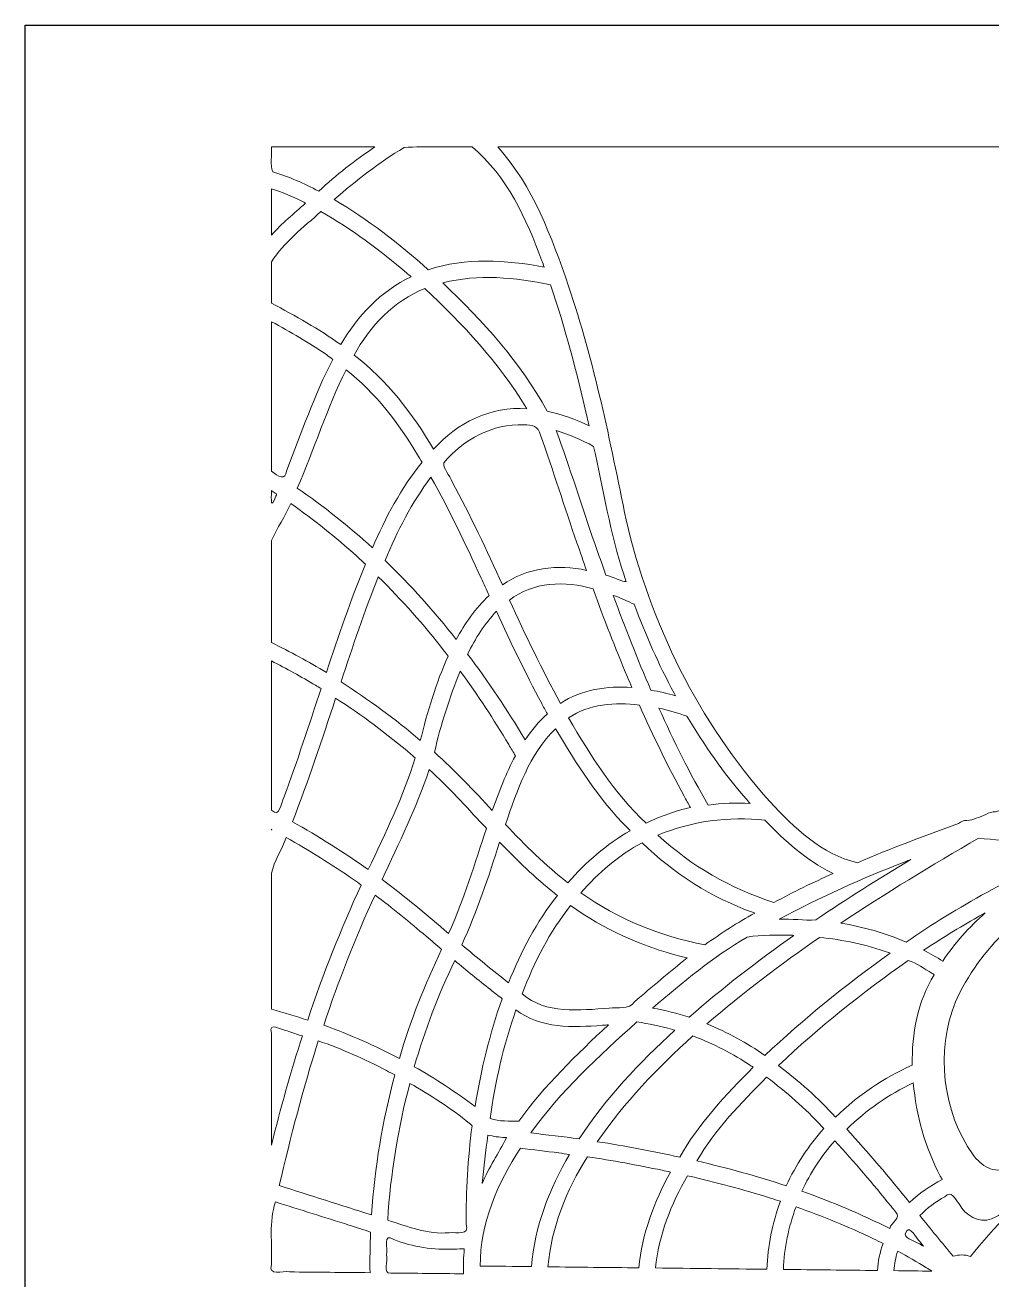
# Model space of a CAD drawing. Header units: millimetres. Extents: x -143 to 122, y -77 to 97.
# Drawn here: x -142.8 to -74.5, y 8.5 to 97.1 of the extents above; entities that cross this region are included whole.
import ezdxf

# ---------------------------------------------------------------- set-up
doc = ezdxf.new("R2010")
doc.units = ezdxf.units.MM
doc.header["$MEASUREMENT"] = 0
doc.layers.add('Capa 1', color=7, linetype='Continuous')

msp = doc.modelspace()

# ---------------------------------------------------------------- linework, layer by layer
at = {"layer": 'Capa 1', "lineweight": 25}
msp.add_open_spline([(-10.3061, -77.448), (-10.3061, -77.448), (-142.7504, -77.448), (-142.7504, -77.448), (-142.7504, -77.448), (-142.7504, -77.448), (-142.7504, 97.0935), (-142.7504, 97.0935), (-142.7504, 97.0935), (-142.7504, 97.0935), (-10.3061, 97.0935), (-10.3061, 97.0935)], degree=3, knots=[0, 0, 0, 0, 0.25, 0.25, 0.25, 0.25, 0.5, 0.5, 0.5, 0.5, 1, 1, 1, 1], dxfattribs=at)
at = {"layer": 'Capa 1', "lineweight": 9}
for points, knots in [([(-125.3579, 88.4966), (-125.2952, 87.9331), (-125.4828, 87.1892), (-125.2655, 86.7372), (-125.2655, 86.7372), (-124.1364, 86.408), (-123.0729, 85.9062), (-122.0211, 85.3748), (-122.0211, 85.3748), (-120.7946, 86.5245), (-119.4418, 87.5393), (-118.0651, 88.4966), (-118.0651, 88.4966), (-120.4961, 88.4966), (-122.927, 88.4966), (-125.358, 88.4966), (-125.358, 88.4966), (-125.358, 88.4966), (-125.3579, 88.4966), (-125.3579, 88.4966)], [0, 0, 0, 0, 0.1666667, 0.1666667, 0.1666667, 0.1666667, 0.3333333, 0.3333333, 0.3333333, 0.3333333, 0.5, 0.5, 0.5, 0.5, 0.6666667, 0.6666667, 0.6666667, 0.6666667, 1, 1, 1, 1]), ([(-106.2657, 80.4641), (-107.3643, 83.4147), (-108.7144, 86.4232), (-111.185, 88.4966), (-111.185, 88.4966), (-112.7856, 88.4641), (-114.4204, 88.5613), (-115.9998, 88.4485), (-115.9998, 88.4485), (-117.7529, 87.4064), (-119.3817, 86.1255), (-120.9289, 84.7727), (-120.9289, 84.7727), (-118.5544, 83.3652), (-116.3449, 81.6772), (-114.2896, 79.8277), (-114.2896, 79.8277), (-111.6508, 80.687), (-108.7962, 80.5208), (-106.1023, 80.0169), (-106.1023, 80.0169), (-106.1568, 80.166), (-106.2112, 80.315), (-106.2657, 80.4641)], [0, 0, 0, 0, 0.1428571, 0.1428571, 0.1428571, 0.1428571, 0.2857143, 0.2857143, 0.2857143, 0.2857143, 0.4285714, 0.4285714, 0.4285714, 0.4285714, 0.5714286, 0.5714286, 0.5714286, 0.5714286, 0.7142857, 0.7142857, 0.7142857, 0.7142857, 1, 1, 1, 1]), ([(-109.3789, 88.4966), (-106.8842, 85.7386), (-105.5904, 82.1471), (-104.3821, 78.6706), (-104.3821, 78.6706), (-102.5684, 73.2988), (-101.441, 67.73), (-100.3284, 62.1802), (-100.3284, 62.1802), (-98.6145, 54.8566), (-95.1989, 47.9043), (-90.1763, 42.2874), (-90.1763, 42.2874), (-88.4337, 40.4407), (-86.533, 38.5446), (-83.9914, 37.971), (-83.9914, 37.971), (-81.6506, 38.983), (-79.2407, 39.873), (-76.8447, 40.7316), (-76.8447, 40.7316), (-76.5379, 41.104), (-75.9928, 40.8349), (-75.6149, 41.1186), (-75.6149, 41.1186), (-75.1116, 41.1831), (-74.7441, 41.6122), (-74.232, 41.5693), (-74.232, 41.5693), (-67.0903, 43.8508), (-59.7651, 45.5552), (-52.3343, 46.5653), (-52.3343, 46.5653), (-48.5086, 47.1627), (-44.6479, 47.7006), (-40.819, 48.1535), (-40.819, 48.1535), (-38.335, 48.3404), (-35.8174, 48.5935), (-33.3197, 48.7297), (-33.3197, 48.7297), (-28.2844, 48.941), (-23.1905, 48.9178), (-18.2007, 48.0847), (-18.2007, 48.0847), (-18.2007, 61.5553), (-18.2007, 75.0259), (-18.2007, 88.4965), (-18.2007, 88.4965), (-48.5934, 88.4965), (-78.9861, 88.4965), (-109.3788, 88.4965), (-109.3788, 88.4965), (-109.3788, 88.4965), (-109.3789, 88.4966), (-109.3789, 88.4966)], [0, 0, 0, 0, 0.0666667, 0.0666667, 0.0666667, 0.0666667, 0.1333333, 0.1333333, 0.1333333, 0.1333333, 0.2, 0.2, 0.2, 0.2, 0.2666667, 0.2666667, 0.2666667, 0.2666667, 0.3333333, 0.3333333, 0.3333333, 0.3333333, 0.4, 0.4, 0.4, 0.4, 0.4666667, 0.4666667, 0.4666667, 0.4666667, 0.5333333, 0.5333333, 0.5333333, 0.5333333, 0.6, 0.6, 0.6, 0.6, 0.6666667, 0.6666667, 0.6666667, 0.6666667, 0.7333333, 0.7333333, 0.7333333, 0.7333333, 0.8, 0.8, 0.8, 0.8, 0.8666667, 0.8666667, 0.8666667, 0.8666667, 1, 1, 1, 1]), ([(-123.1735, 84.6437), (-123.8922, 84.9933), (-124.5975, 85.3042), (-125.3579, 85.5295), (-125.3579, 85.5295), (-125.3579, 84.443), (-125.3579, 83.3565), (-125.3579, 82.2701), (-125.3579, 82.2701), (-124.6271, 83.0974), (-123.7602, 83.7866), (-122.9499, 84.5319), (-122.9499, 84.5319), (-123.0244, 84.5692), (-123.099, 84.6064), (-123.1735, 84.6437)], [0, 0, 0, 0, 0.2, 0.2, 0.2, 0.2, 0.4, 0.4, 0.4, 0.4, 0.6, 0.6, 0.6, 0.6, 1, 1, 1, 1]), ([(-115.8032, 79.5869), (-117.7048, 81.2062), (-119.7049, 82.7055), (-121.8663, 83.9299), (-121.8663, 83.9299), (-123.0867, 82.8251), (-124.4772, 81.7538), (-125.3579, 80.3867), (-125.3579, 80.3867), (-125.3579, 79.412), (-125.3579, 78.4373), (-125.3579, 77.4627), (-125.3579, 77.4627), (-123.68, 76.5702), (-122.0044, 75.6454), (-120.4644, 74.5387), (-120.4644, 74.5387), (-119.3103, 76.5493), (-117.6177, 78.3287), (-115.5021, 79.3289), (-115.5021, 79.3289), (-115.6024, 79.4149), (-115.7028, 79.5009), (-115.8031, 79.5869), (-115.8031, 79.5869), (-115.8031, 79.5869), (-115.8032, 79.5869), (-115.8032, 79.5869)], [0, 0, 0, 0, 0.125, 0.125, 0.125, 0.125, 0.25, 0.25, 0.25, 0.25, 0.375, 0.375, 0.375, 0.375, 0.5, 0.5, 0.5, 0.5, 0.625, 0.625, 0.625, 0.625, 0.75, 0.75, 0.75, 0.75, 1, 1, 1, 1]), ([(-103.0751, 69.4044), (-103.7999, 72.5576), (-104.6039, 75.702), (-105.6637, 78.7613), (-105.6637, 78.7613), (-108.1489, 79.2819), (-110.7697, 79.543), (-113.2576, 78.8989), (-113.2576, 78.8989), (-110.4408, 76.2014), (-107.7529, 73.2591), (-105.8959, 69.8344), (-105.8959, 69.8344), (-104.8689, 69.6325), (-103.8813, 69.2661), (-102.9375, 68.8196), (-102.9375, 68.8196), (-102.9834, 69.0145), (-103.0292, 69.2095), (-103.0751, 69.4044)], [0, 0, 0, 0, 0.1666667, 0.1666667, 0.1666667, 0.1666667, 0.3333333, 0.3333333, 0.3333333, 0.3333333, 0.5, 0.5, 0.5, 0.5, 0.6666667, 0.6666667, 0.6666667, 0.6666667, 1, 1, 1, 1]), ([(-107.3923, 70.1182), (-109.3113, 73.2364), (-111.8412, 76.0097), (-114.539, 78.5033), (-114.539, 78.5033), (-116.712, 77.6357), (-118.4266, 75.8254), (-119.527, 73.799), (-119.527, 73.799), (-117.1852, 72.0258), (-115.386, 69.6607), (-113.9111, 67.1511), (-113.9111, 67.1511), (-112.2746, 69.0168), (-109.8443, 70.2029), (-107.332, 70.0149), (-107.332, 70.0149), (-107.332, 70.0149), (-107.3811, 70.0991), (-107.3811, 70.0991), (-107.3811, 70.0991), (-107.3811, 70.0991), (-107.3922, 70.1182), (-107.3922, 70.1182), (-107.3922, 70.1182), (-107.3922, 70.1182), (-107.3923, 70.1182), (-107.3923, 70.1182)], [0, 0, 0, 0, 0.125, 0.125, 0.125, 0.125, 0.25, 0.25, 0.25, 0.25, 0.375, 0.375, 0.375, 0.375, 0.5, 0.5, 0.5, 0.5, 0.625, 0.625, 0.625, 0.625, 0.75, 0.75, 0.75, 0.75, 1, 1, 1, 1]), ([(-121.4535, 73.8162), (-122.7036, 74.6684), (-124.012, 75.434), (-125.3579, 76.1554), (-125.3579, 76.1554), (-125.3579, 72.638), (-125.3579, 69.1205), (-125.3579, 65.6031), (-125.3579, 65.6031), (-124.8671, 65.2532), (-124.3909, 64.8506), (-124.2774, 65.68), (-124.2774, 65.68), (-123.2354, 68.2854), (-122.3329, 70.9911), (-121.0235, 73.498), (-121.0235, 73.498), (-121.1668, 73.6041), (-121.3102, 73.7101), (-121.4535, 73.8162)], [0, 0, 0, 0, 0.1666667, 0.1666667, 0.1666667, 0.1666667, 0.3333333, 0.3333333, 0.3333333, 0.3333333, 0.5, 0.5, 0.5, 0.5, 0.6666667, 0.6666667, 0.6666667, 0.6666667, 1, 1, 1, 1]), ([(-115.0464, 66.7641), (-116.3784, 69.0023), (-118.0013, 71.1365), (-120.086, 72.7584), (-120.086, 72.7584), (-121.4472, 70.0682), (-122.3241, 67.1682), (-123.5346, 64.4077), (-123.5346, 64.4077), (-121.668, 63.1293), (-119.8906, 61.72), (-118.2283, 60.1851), (-118.2283, 60.1851), (-117.3226, 62.3395), (-116.1965, 64.4122), (-114.7281, 66.2396), (-114.7281, 66.2396), (-114.8342, 66.4145), (-114.9402, 66.5893), (-115.0463, 66.7642), (-115.0463, 66.7642), (-115.0463, 66.7642), (-115.0464, 66.7641), (-115.0464, 66.7641)], [0, 0, 0, 0, 0.1428571, 0.1428571, 0.1428571, 0.1428571, 0.2857143, 0.2857143, 0.2857143, 0.2857143, 0.4285714, 0.4285714, 0.4285714, 0.4285714, 0.5714286, 0.5714286, 0.5714286, 0.5714286, 0.7142857, 0.7142857, 0.7142857, 0.7142857, 1, 1, 1, 1]), ([(-103.7889, 60.5463), (-104.6838, 63.0695), (-105.4576, 65.6682), (-106.3748, 68.1601), (-106.3748, 68.1601), (-106.4804, 68.7859), (-106.9702, 68.915), (-107.5379, 68.8707), (-107.5379, 68.8707), (-109.7369, 68.9806), (-111.8049, 67.8539), (-113.1949, 66.2025), (-113.1949, 66.2025), (-113.2712, 65.7993), (-112.7502, 65.3004), (-112.5957, 64.8567), (-112.5957, 64.8567), (-111.3143, 62.4802), (-110.1549, 60.0394), (-109.0435, 57.5794), (-109.0435, 57.5794), (-107.357, 58.7905), (-105.1218, 59.0702), (-103.118, 58.6028), (-103.118, 58.6028), (-103.3416, 59.2507), (-103.5652, 59.8985), (-103.7888, 60.5464), (-103.7888, 60.5464), (-103.7888, 60.5464), (-103.7889, 60.5463), (-103.7889, 60.5463)], [0, 0, 0, 0, 0.1111111, 0.1111111, 0.1111111, 0.1111111, 0.2222222, 0.2222222, 0.2222222, 0.2222222, 0.3333333, 0.3333333, 0.3333333, 0.3333333, 0.4444444, 0.4444444, 0.4444444, 0.4444444, 0.5555556, 0.5555556, 0.5555556, 0.5555556, 0.6666667, 0.6666667, 0.6666667, 0.6666667, 0.7777778, 0.7777778, 0.7777778, 0.7777778, 1, 1, 1, 1]), ([(-100.4606, 58.2586), (-101.4589, 61.2217), (-101.9056, 64.3227), (-102.6192, 67.3575), (-102.6192, 67.3575), (-103.4724, 67.8217), (-104.3332, 68.196), (-105.2594, 68.4755), (-105.2594, 68.4755), (-104.269, 65.8591), (-103.4851, 63.1402), (-102.5294, 60.4992), (-102.5294, 60.4992), (-102.2681, 59.7558), (-102.0076, 59.0121), (-101.7505, 58.2672), (-101.7505, 58.2672), (-101.3045, 58.1891), (-100.5348, 57.7415), (-100.3184, 57.8181), (-100.3184, 57.8181), (-100.3658, 57.9649), (-100.4131, 58.1118), (-100.4605, 58.2586), (-100.4605, 58.2586), (-100.4605, 58.2586), (-100.4606, 58.2586), (-100.4606, 58.2586)], [0, 0, 0, 0, 0.125, 0.125, 0.125, 0.125, 0.25, 0.25, 0.25, 0.25, 0.375, 0.375, 0.375, 0.375, 0.5, 0.5, 0.5, 0.5, 0.625, 0.625, 0.625, 0.625, 0.75, 0.75, 0.75, 0.75, 1, 1, 1, 1]), ([(-110.5485, 58.0608), (-111.6592, 60.4691), (-112.7959, 62.8732), (-114.1003, 65.1817), (-114.1003, 65.1817), (-115.4444, 63.3996), (-116.4722, 61.3815), (-117.3339, 59.3078), (-117.3339, 59.3078), (-115.5335, 57.5663), (-113.8589, 55.6955), (-112.3114, 53.7263), (-112.3114, 53.7263), (-111.6978, 54.8643), (-110.9592, 55.929), (-109.998, 56.8309), (-109.998, 56.8309), (-110.1815, 57.2408), (-110.3649, 57.6508), (-110.5484, 58.0607), (-110.5484, 58.0607), (-110.5484, 58.0607), (-110.5485, 58.0608), (-110.5485, 58.0608)], [0, 0, 0, 0, 0.1428571, 0.1428571, 0.1428571, 0.1428571, 0.2857143, 0.2857143, 0.2857143, 0.2857143, 0.4285714, 0.4285714, 0.4285714, 0.4285714, 0.5714286, 0.5714286, 0.5714286, 0.5714286, 0.7142857, 0.7142857, 0.7142857, 0.7142857, 1, 1, 1, 1]), ([(-125.3579, 64.2357), (-125.3797, 63.576), (-125.4049, 62.8248), (-125.0576, 63.8333), (-125.0576, 63.8333), (-124.8572, 64.0514), (-125.2505, 64.0974), (-125.3579, 64.2357)], [0, 0, 0, 0, 0.3333333, 0.3333333, 0.3333333, 0.3333333, 1, 1, 1, 1]), ([(-119.3378, 59.6089), (-120.8161, 60.9383), (-122.3695, 62.1846), (-123.999, 63.3241), (-123.999, 63.3241), (-124.3826, 62.4246), (-124.9617, 61.5946), (-125.3578, 60.7241), (-125.3578, 60.7241), (-125.3578, 58.3199), (-125.3578, 55.9157), (-125.3578, 53.5114), (-125.3578, 53.5114), (-124.0389, 52.8539), (-122.7387, 52.1597), (-121.4792, 51.3958), (-121.4792, 51.3958), (-120.6305, 53.9683), (-119.7542, 56.5335), (-118.7272, 59.0413), (-118.7272, 59.0413), (-118.9307, 59.2305), (-119.1343, 59.4197), (-119.3378, 59.6089)], [0, 0, 0, 0, 0.1428571, 0.1428571, 0.1428571, 0.1428571, 0.2857143, 0.2857143, 0.2857143, 0.2857143, 0.4285714, 0.4285714, 0.4285714, 0.4285714, 0.5714286, 0.5714286, 0.5714286, 0.5714286, 0.7142857, 0.7142857, 0.7142857, 0.7142857, 1, 1, 1, 1]), ([(-113.1543, 52.9094), (-114.5892, 54.7594), (-116.1573, 56.5037), (-117.8155, 58.1555), (-117.8155, 58.1555), (-118.7916, 55.7179), (-119.627, 53.2271), (-120.4471, 50.7336), (-120.4471, 50.7336), (-118.5006, 49.4774), (-116.6093, 48.1148), (-114.8484, 46.597), (-114.8484, 46.597), (-114.3377, 48.6276), (-113.7532, 50.6503), (-112.879, 52.5569), (-112.879, 52.5569), (-112.9707, 52.6744), (-113.0625, 52.792), (-113.1542, 52.9095), (-113.1542, 52.9095), (-113.1542, 52.9095), (-113.1543, 52.9094), (-113.1543, 52.9094)], [0, 0, 0, 0, 0.1428571, 0.1428571, 0.1428571, 0.1428571, 0.2857143, 0.2857143, 0.2857143, 0.2857143, 0.4285714, 0.4285714, 0.4285714, 0.4285714, 0.5714286, 0.5714286, 0.5714286, 0.5714286, 0.7142857, 0.7142857, 0.7142857, 0.7142857, 1, 1, 1, 1]), ([(-100.2198, 51.069), (-101.089, 53.1231), (-101.9025, 55.1982), (-102.6536, 57.3041), (-102.6536, 57.3041), (-104.6159, 57.9068), (-106.917, 57.7817), (-108.5533, 56.5129), (-108.5533, 56.5129), (-107.4313, 54.0441), (-106.2565, 51.5971), (-104.9499, 49.22), (-104.9499, 49.22), (-103.4847, 50.1898), (-101.6463, 50.4805), (-99.9103, 50.338), (-99.9103, 50.338), (-100.0135, 50.5817), (-100.1167, 50.8253), (-100.2199, 51.069), (-100.2199, 51.069), (-100.2199, 51.069), (-100.2198, 51.069), (-100.2198, 51.069)], [0, 0, 0, 0, 0.1428571, 0.1428571, 0.1428571, 0.1428571, 0.2857143, 0.2857143, 0.2857143, 0.2857143, 0.4285714, 0.4285714, 0.4285714, 0.4285714, 0.5714286, 0.5714286, 0.5714286, 0.5714286, 0.7142857, 0.7142857, 0.7142857, 0.7142857, 1, 1, 1, 1]), ([(-96.926, 49.9338), (-98.0208, 51.9591), (-98.9556, 54.0576), (-99.7468, 56.2119), (-99.7468, 56.2119), (-100.2349, 56.4344), (-100.7326, 56.6739), (-101.226, 56.8397), (-101.226, 56.8397), (-100.4037, 54.5721), (-99.5299, 52.3613), (-98.5686, 50.1488), (-98.5686, 50.1488), (-97.9826, 50.0515), (-97.402, 49.9182), (-96.8314, 49.7532), (-96.8314, 49.7532), (-96.863, 49.8134), (-96.8945, 49.8736), (-96.926, 49.9338)], [0, 0, 0, 0, 0.1666667, 0.1666667, 0.1666667, 0.1666667, 0.3333333, 0.3333333, 0.3333333, 0.3333333, 0.5, 0.5, 0.5, 0.5, 0.6666667, 0.6666667, 0.6666667, 0.6666667, 1, 1, 1, 1]), ([(-106.3001, 49.2457), (-107.424, 51.3694), (-108.4883, 53.526), (-109.4649, 55.7216), (-109.4649, 55.7216), (-110.3277, 54.8327), (-110.9566, 53.8014), (-111.5117, 52.703), (-111.5117, 52.703), (-110.0531, 50.75), (-108.6926, 48.733), (-107.4439, 46.6399), (-107.4439, 46.6399), (-107.0043, 47.316), (-106.479, 47.9384), (-105.8787, 48.4803), (-105.8787, 48.4803), (-106.0192, 48.7354), (-106.1596, 48.9906), (-106.3001, 49.2457)], [0, 0, 0, 0, 0.1666667, 0.1666667, 0.1666667, 0.1666667, 0.3333333, 0.3333333, 0.3333333, 0.3333333, 0.5, 0.5, 0.5, 0.5, 0.6666667, 0.6666667, 0.6666667, 0.6666667, 1, 1, 1, 1]), ([(-122.2447, 50.4928), (-123.2673, 51.099), (-124.2966, 51.68), (-125.3579, 52.2128), (-125.3579, 52.2128), (-125.3579, 48.704), (-125.3579, 45.1951), (-125.3579, 41.6863), (-125.3579, 41.6863), (-124.7397, 41.0762), (-124.7285, 42.1648), (-124.4819, 42.5828), (-124.4819, 42.5828), (-123.5351, 45.1169), (-122.7093, 47.6935), (-121.8577, 50.2605), (-121.8577, 50.2605), (-121.9867, 50.3379), (-122.1157, 50.4153), (-122.2447, 50.4927), (-122.2447, 50.4927), (-122.2447, 50.4927), (-122.2447, 50.4928), (-122.2447, 50.4928)], [0, 0, 0, 0, 0.1428571, 0.1428571, 0.1428571, 0.1428571, 0.2857143, 0.2857143, 0.2857143, 0.2857143, 0.4285714, 0.4285714, 0.4285714, 0.4285714, 0.5714286, 0.5714286, 0.5714286, 0.5714286, 0.7142857, 0.7142857, 0.7142857, 0.7142857, 1, 1, 1, 1]), ([(-108.6049, 46.3045), (-109.6765, 48.0797), (-110.789, 49.8197), (-112.0363, 51.4904), (-112.0363, 51.4904), (-112.7834, 49.6508), (-113.4048, 47.7167), (-113.8509, 45.7627), (-113.8509, 45.7627), (-112.4027, 44.4804), (-111.0757, 43.0723), (-109.7659, 41.6519), (-109.7659, 41.6519), (-109.2911, 42.9746), (-108.8021, 44.2798), (-108.1405, 45.5219), (-108.1405, 45.5219), (-108.2953, 45.7828), (-108.4501, 46.0436), (-108.6049, 46.3045)], [0, 0, 0, 0, 0.1666667, 0.1666667, 0.1666667, 0.1666667, 0.3333333, 0.3333333, 0.3333333, 0.3333333, 0.5, 0.5, 0.5, 0.5, 0.6666667, 0.6666667, 0.6666667, 0.6666667, 1, 1, 1, 1]), ([(-115.4936, 45.6165), (-117.1867, 47.0509), (-118.9742, 48.4163), (-120.8343, 49.5811), (-120.8343, 49.5811), (-121.7829, 46.6518), (-122.768, 43.733), (-123.8787, 40.8606), (-123.8787, 40.8606), (-122.0263, 39.8359), (-120.2465, 38.6968), (-118.5208, 37.4808), (-118.5208, 37.4808), (-117.3194, 40.079), (-116.041, 42.6303), (-115.2098, 45.3671), (-115.2098, 45.3671), (-115.3044, 45.4502), (-115.399, 45.5334), (-115.4936, 45.6165)], [0, 0, 0, 0, 0.1666667, 0.1666667, 0.1666667, 0.1666667, 0.3333333, 0.3333333, 0.3333333, 0.3333333, 0.5, 0.5, 0.5, 0.5, 0.6666667, 0.6666667, 0.6666667, 0.6666667, 1, 1, 1, 1]), ([(-96.2294, 42.6753), (-97.3678, 44.7709), (-98.411, 46.9215), (-99.3856, 49.0996), (-99.3856, 49.0996), (-101.0838, 49.3232), (-102.9579, 49.1825), (-104.3822, 48.188), (-104.3822, 48.188), (-102.832, 45.5316), (-101.1797, 42.9123), (-98.9125, 40.7661), (-98.9125, 40.7661), (-97.917, 41.2557), (-96.8642, 41.6207), (-95.7821, 41.8669), (-95.7821, 41.8669), (-95.9312, 42.1364), (-96.0802, 42.4058), (-96.2293, 42.6753), (-96.2293, 42.6753), (-96.2293, 42.6753), (-96.2294, 42.6753), (-96.2294, 42.6753)], [0, 0, 0, 0, 0.1428571, 0.1428571, 0.1428571, 0.1428571, 0.2857143, 0.2857143, 0.2857143, 0.2857143, 0.4285714, 0.4285714, 0.4285714, 0.4285714, 0.5714286, 0.5714286, 0.5714286, 0.5714286, 0.7142857, 0.7142857, 0.7142857, 0.7142857, 1, 1, 1, 1]), ([(-91.8777, 42.5119), (-93.476, 44.2863), (-94.7956, 46.28), (-96.0229, 48.317), (-96.0229, 48.317), (-96.6792, 48.5258), (-97.3366, 48.7384), (-98.0095, 48.8846), (-98.0095, 48.8846), (-96.9511, 46.5544), (-95.8217, 44.2507), (-94.5351, 42.0389), (-94.5351, 42.0389), (-93.5529, 42.1745), (-92.558, 42.201), (-91.5681, 42.1593), (-91.5681, 42.1593), (-91.6713, 42.2768), (-91.7745, 42.3944), (-91.8777, 42.5119)], [0, 0, 0, 0, 0.1666667, 0.1666667, 0.1666667, 0.1666667, 0.3333333, 0.3333333, 0.3333333, 0.3333333, 0.5, 0.5, 0.5, 0.5, 0.6666667, 0.6666667, 0.6666667, 0.6666667, 1, 1, 1, 1]), ([(-100.2198, 40.4307), (-102.2963, 42.4819), (-103.8203, 44.9556), (-105.3025, 47.4312), (-105.3025, 47.4312), (-107.176, 45.6157), (-107.9979, 43.0863), (-108.8371, 40.6801), (-108.8371, 40.6801), (-107.4441, 39.2053), (-106.0319, 37.7724), (-104.4253, 36.5521), (-104.4253, 36.5521), (-103.1711, 38.0086), (-101.6889, 39.2713), (-100.0307, 40.2329), (-100.0307, 40.2329), (-100.0938, 40.2988), (-100.1568, 40.3648), (-100.2199, 40.4307), (-100.2199, 40.4307), (-100.2199, 40.4307), (-100.2198, 40.4307), (-100.2198, 40.4307)], [0, 0, 0, 0, 0.1428571, 0.1428571, 0.1428571, 0.1428571, 0.2857143, 0.2857143, 0.2857143, 0.2857143, 0.4285714, 0.4285714, 0.4285714, 0.4285714, 0.5714286, 0.5714286, 0.5714286, 0.5714286, 0.7142857, 0.7142857, 0.7142857, 0.7142857, 1, 1, 1, 1]), ([(-110.4023, 40.6371), (-111.6642, 41.9516), (-112.8663, 43.3271), (-114.2293, 44.5415), (-114.2293, 44.5415), (-115.1042, 41.8695), (-116.3664, 39.355), (-117.5489, 36.7842), (-117.5489, 36.7842), (-115.9342, 35.5764), (-114.3784, 34.2928), (-112.8532, 32.9744), (-112.8532, 32.9744), (-111.7824, 35.3647), (-111.0022, 37.8957), (-110.1786, 40.3963), (-110.1786, 40.3963), (-110.2531, 40.4766), (-110.3277, 40.5568), (-110.4022, 40.6371), (-110.4022, 40.6371), (-110.4022, 40.6371), (-110.4023, 40.6371), (-110.4023, 40.6371)], [0, 0, 0, 0, 0.1428571, 0.1428571, 0.1428571, 0.1428571, 0.2857143, 0.2857143, 0.2857143, 0.2857143, 0.4285714, 0.4285714, 0.4285714, 0.4285714, 0.5714286, 0.5714286, 0.5714286, 0.5714286, 0.7142857, 0.7142857, 0.7142857, 0.7142857, 1, 1, 1, 1]), ([(-85.7975, 37.2486), (-87.601, 38.1396), (-89.119, 39.5271), (-90.519, 40.9638), (-90.519, 40.9638), (-93.0686, 41.2576), (-95.7211, 40.9062), (-98.0699, 39.9146), (-98.0699, 39.9146), (-95.7271, 37.7411), (-92.9148, 36.1315), (-89.8826, 35.1587), (-89.8826, 35.1587), (-88.5208, 35.8991), (-87.1235, 36.5749), (-85.7116, 37.2141), (-85.7116, 37.2141), (-85.7116, 37.2141), (-85.7976, 37.2485), (-85.7976, 37.2485), (-85.7976, 37.2485), (-85.7976, 37.2485), (-85.7975, 37.2486), (-85.7975, 37.2486)], [0, 0, 0, 0, 0.1428571, 0.1428571, 0.1428571, 0.1428571, 0.2857143, 0.2857143, 0.2857143, 0.2857143, 0.4285714, 0.4285714, 0.4285714, 0.4285714, 0.5714286, 0.5714286, 0.5714286, 0.5714286, 0.7142857, 0.7142857, 0.7142857, 0.7142857, 1, 1, 1, 1]), ([(-45.549, 40.3533), (-46.2857, 40.9963), (-47.409, 40.8037), (-48.3238, 40.9093), (-48.3238, 40.9093), (-55.2074, 41.1465), (-62.2976, 40.0525), (-68.4332, 36.8491), (-68.4332, 36.8491), (-72.0571, 34.8969), (-75.362, 31.9741), (-77.0751, 28.1508), (-77.0751, 28.1508), (-78.4628, 24.6772), (-78.0095, 20.3877), (-75.8214, 17.3487), (-75.8214, 17.3487), (-75.2898, 16.6163), (-74.301, 15.9272), (-73.396, 16.4622), (-73.396, 16.4622), (-72.2159, 17.1702), (-71.6966, 18.555), (-70.7034, 19.4713), (-70.7034, 19.4713), (-66.9896, 23.588), (-62.6809, 27.0843), (-58.4247, 30.6168), (-58.4247, 30.6168), (-54.678, 33.691), (-50.7755, 36.6378), (-46.6728, 39.1701), (-46.6728, 39.1701), (-46.243, 39.4756), (-45.6749, 39.8088), (-45.549, 40.3532), (-45.549, 40.3532), (-45.549, 40.3532), (-45.549, 40.3533), (-45.549, 40.3533)], [0, 0, 0, 0, 0.0909091, 0.0909091, 0.0909091, 0.0909091, 0.1818182, 0.1818182, 0.1818182, 0.1818182, 0.2727273, 0.2727273, 0.2727273, 0.2727273, 0.3636364, 0.3636364, 0.3636364, 0.3636364, 0.4545455, 0.4545455, 0.4545455, 0.4545455, 0.5454545, 0.5454545, 0.5454545, 0.5454545, 0.6363636, 0.6363636, 0.6363636, 0.6363636, 0.7272727, 0.7272727, 0.7272727, 0.7272727, 0.8181818, 0.8181818, 0.8181818, 0.8181818, 1, 1, 1, 1]), ([(-119.5614, 36.7842), (-121.0949, 37.8487), (-122.6886, 38.8303), (-124.3258, 39.7598), (-124.3258, 39.7598), (-124.6218, 38.9003), (-125.1609, 38.0997), (-125.3578, 37.2257), (-125.3578, 37.2257), (-125.3578, 34.0312), (-125.3578, 30.8367), (-125.3578, 27.6422), (-125.3578, 27.6422), (-124.4984, 27.3955), (-123.6441, 27.1309), (-122.795, 26.851), (-122.795, 26.851), (-121.7293, 30.1108), (-120.4512, 33.2803), (-119.0282, 36.3971), (-119.0282, 36.3971), (-119.2059, 36.5261), (-119.3837, 36.6551), (-119.5614, 36.7841), (-119.5614, 36.7841), (-119.5614, 36.7841), (-119.5614, 36.7842), (-119.5614, 36.7842)], [0, 0, 0, 0, 0.125, 0.125, 0.125, 0.125, 0.25, 0.25, 0.25, 0.25, 0.375, 0.375, 0.375, 0.375, 0.5, 0.5, 0.5, 0.5, 0.625, 0.625, 0.625, 0.625, 0.75, 0.75, 0.75, 0.75, 1, 1, 1, 1]), ([(-105.3799, 35.821), (-106.7627, 36.9178), (-108.0263, 38.1551), (-109.2499, 39.4244), (-109.2499, 39.4244), (-110.0336, 36.9697), (-110.8376, 34.5163), (-111.9245, 32.1831), (-111.9245, 32.1831), (-110.8405, 31.2649), (-109.7365, 30.37), (-108.6135, 29.4999), (-108.6135, 29.4999), (-107.7496, 31.6871), (-106.6418, 33.8077), (-105.1735, 35.6576), (-105.1735, 35.6576), (-105.2423, 35.7121), (-105.3111, 35.7665), (-105.3799, 35.821)], [0, 0, 0, 0, 0.1666667, 0.1666667, 0.1666667, 0.1666667, 0.3333333, 0.3333333, 0.3333333, 0.3333333, 0.5, 0.5, 0.5, 0.5, 0.6666667, 0.6666667, 0.6666667, 0.6666667, 1, 1, 1, 1]), ([(-91.3359, 34.4536), (-94.2739, 35.4926), (-96.9513, 37.2032), (-99.1878, 39.3815), (-99.1878, 39.3815), (-100.8284, 38.5074), (-102.2845, 37.2629), (-103.5136, 35.8469), (-103.5136, 35.8469), (-100.9111, 33.9974), (-97.8909, 32.7774), (-94.7587, 32.1833), (-94.7587, 32.1833), (-93.6156, 32.9772), (-92.459, 33.7391), (-91.2413, 34.4193), (-91.2413, 34.4193), (-91.2413, 34.4193), (-91.3329, 34.4526), (-91.3329, 34.4526), (-91.3329, 34.4526), (-91.3329, 34.4526), (-91.3357, 34.4539), (-91.3357, 34.4539), (-91.3357, 34.4539), (-91.3357, 34.4539), (-91.3359, 34.4536), (-91.3359, 34.4536)], [0, 0, 0, 0, 0.125, 0.125, 0.125, 0.125, 0.25, 0.25, 0.25, 0.25, 0.375, 0.375, 0.375, 0.375, 0.5, 0.5, 0.5, 0.5, 0.625, 0.625, 0.625, 0.625, 0.75, 0.75, 0.75, 0.75, 1, 1, 1, 1]), ([(-68.9671, 38.874), (-71.1041, 39.2964), (-73.273, 39.5283), (-75.443, 39.6996), (-75.443, 39.6996), (-78.74, 37.7958), (-82.0157, 35.8005), (-85.1697, 33.7053), (-85.1697, 33.7053), (-83.5865, 33.4403), (-82.0156, 33.0164), (-80.5514, 32.3723), (-80.5514, 32.3723), (-76.888, 34.9143), (-72.9197, 37.0025), (-68.8639, 38.8568), (-68.8639, 38.8568), (-68.8639, 38.8568), (-68.96, 38.8728), (-68.96, 38.8728), (-68.96, 38.8728), (-68.96, 38.8728), (-68.9671, 38.8739), (-68.9671, 38.8739), (-68.9671, 38.8739), (-68.9671, 38.8739), (-68.9671, 38.874), (-68.9671, 38.874)], [0, 0, 0, 0, 0.125, 0.125, 0.125, 0.125, 0.25, 0.25, 0.25, 0.25, 0.375, 0.375, 0.375, 0.375, 0.5, 0.5, 0.5, 0.5, 0.625, 0.625, 0.625, 0.625, 0.75, 0.75, 0.75, 0.75, 1, 1, 1, 1]), ([(-80.6202, 38.0398), (-83.6476, 36.8779), (-86.6354, 35.5308), (-89.5041, 33.9806), (-89.5041, 33.9806), (-88.648, 34.0364), (-87.7459, 33.8717), (-86.9208, 33.9406), (-86.9208, 33.9406), (-84.744, 35.4411), (-82.4861, 36.8187), (-80.2246, 38.1946), (-80.2246, 38.1946), (-80.3565, 38.143), (-80.4883, 38.0914), (-80.6202, 38.0398)], [0, 0, 0, 0, 0.2, 0.2, 0.2, 0.2, 0.4, 0.4, 0.4, 0.4, 0.6, 0.6, 0.6, 0.6, 1, 1, 1, 1]), ([(-114.4272, 32.7766), (-115.6112, 33.7764), (-116.8038, 34.7673), (-118.0478, 35.692), (-118.0478, 35.692), (-119.4255, 32.6953), (-120.6156, 29.6402), (-121.6684, 26.5071), (-121.6684, 26.5071), (-119.8343, 25.8555), (-118.05, 25.0618), (-116.3277, 24.1421), (-116.3277, 24.1421), (-115.5576, 26.7962), (-114.5436, 29.3633), (-113.3435, 31.8478), (-113.3435, 31.8478), (-113.7047, 32.1574), (-114.0659, 32.467), (-114.4271, 32.7766), (-114.4271, 32.7766), (-114.4271, 32.7766), (-114.4272, 32.7766), (-114.4272, 32.7766)], [0, 0, 0, 0, 0.1428571, 0.1428571, 0.1428571, 0.1428571, 0.2857143, 0.2857143, 0.2857143, 0.2857143, 0.4285714, 0.4285714, 0.4285714, 0.4285714, 0.5714286, 0.5714286, 0.5714286, 0.5714286, 0.7142857, 0.7142857, 0.7142857, 0.7142857, 1, 1, 1, 1]), ([(-96.4444, 31.3576), (-99.2343, 32.0678), (-101.8956, 33.2771), (-104.2361, 34.9524), (-104.2361, 34.9524), (-105.7083, 33.0904), (-106.8102, 30.9564), (-107.6503, 28.7259), (-107.6503, 28.7259), (-106.0152, 27.242), (-103.5826, 27.5788), (-101.5261, 27.697), (-101.5261, 27.697), (-100.9037, 27.8182), (-100.1393, 27.5505), (-99.7187, 28.1549), (-99.7187, 28.1549), (-98.5048, 29.2126), (-97.2613, 30.2361), (-96.0145, 31.2543), (-96.0145, 31.2543), (-96.1578, 31.2887), (-96.3012, 31.3231), (-96.4445, 31.3575), (-96.4445, 31.3575), (-96.4445, 31.3575), (-96.4444, 31.3576), (-96.4444, 31.3576)], [0, 0, 0, 0, 0.125, 0.125, 0.125, 0.125, 0.25, 0.25, 0.25, 0.25, 0.375, 0.375, 0.375, 0.375, 0.5, 0.5, 0.5, 0.5, 0.625, 0.625, 0.625, 0.625, 0.75, 0.75, 0.75, 0.75, 1, 1, 1, 1]), ([(-75.5118, 34.1354), (-76.81, 33.4008), (-78.0893, 32.6003), (-79.3216, 31.7962), (-79.3216, 31.7962), (-78.8561, 31.5634), (-78.4072, 31.3067), (-77.9714, 31.0222), (-77.9714, 31.0222), (-77.1282, 32.2895), (-76.0914, 33.4254), (-74.9614, 34.445), (-74.9614, 34.445), (-75.1449, 34.3418), (-75.3283, 34.2386), (-75.5118, 34.1354)], [0, 0, 0, 0, 0.2, 0.2, 0.2, 0.2, 0.4, 0.4, 0.4, 0.4, 0.6, 0.6, 0.6, 0.6, 1, 1, 1, 1]), ([(-88.6097, 32.854), (-89.6569, 32.8329), (-90.7425, 32.9107), (-91.7631, 32.7173), (-91.7631, 32.7173), (-94.1817, 31.332), (-96.3185, 29.5203), (-98.4482, 27.7111), (-98.4482, 27.7111), (-97.5747, 27.5433), (-96.7031, 27.3498), (-95.8596, 27.0661), (-95.8596, 27.0661), (-93.5129, 29.1347), (-91.0281, 31.0433), (-88.4721, 32.8454), (-88.4721, 32.8454), (-88.4721, 32.8454), (-88.5693, 32.8515), (-88.5693, 32.8515), (-88.5693, 32.8515), (-88.5693, 32.8515), (-88.6097, 32.8541), (-88.6097, 32.8541), (-88.6097, 32.8541), (-88.6097, 32.8541), (-88.6097, 32.854), (-88.6097, 32.854)], [0, 0, 0, 0, 0.125, 0.125, 0.125, 0.125, 0.25, 0.25, 0.25, 0.25, 0.375, 0.375, 0.375, 0.375, 0.5, 0.5, 0.5, 0.5, 0.625, 0.625, 0.625, 0.625, 0.75, 0.75, 0.75, 0.75, 1, 1, 1, 1]), ([(-81.807, 31.6328), (-83.3712, 32.1965), (-85.0129, 32.5324), (-86.6661, 32.6992), (-86.6661, 32.6992), (-89.4078, 30.7902), (-92.0939, 28.7842), (-94.6212, 26.5931), (-94.6212, 26.5931), (-93.1782, 26.0004), (-91.7875, 25.2572), (-90.519, 24.3571), (-90.519, 24.3571), (-87.7632, 26.9847), (-84.7827, 29.3673), (-81.6867, 31.5898), (-81.6867, 31.5898), (-81.6867, 31.5898), (-81.7784, 31.6225), (-81.7784, 31.6225), (-81.7784, 31.6225), (-81.7784, 31.6225), (-81.807, 31.6328), (-81.807, 31.6328)], [0, 0, 0, 0, 0.1428571, 0.1428571, 0.1428571, 0.1428571, 0.2857143, 0.2857143, 0.2857143, 0.2857143, 0.4285714, 0.4285714, 0.4285714, 0.4285714, 0.5714286, 0.5714286, 0.5714286, 0.5714286, 0.7142857, 0.7142857, 0.7142857, 0.7142857, 1, 1, 1, 1]), ([(-109.9035, 29.0183), (-110.7472, 29.6922), (-111.5985, 30.3578), (-112.4147, 31.0651), (-112.4147, 31.0651), (-113.5804, 28.6459), (-114.5289, 26.1567), (-115.2785, 23.5744), (-115.2785, 23.5744), (-113.7855, 22.7236), (-112.3526, 21.7905), (-110.9785, 20.7622), (-110.9785, 20.7622), (-110.5627, 23.345), (-109.9549, 25.9015), (-109.0693, 28.3647), (-109.0693, 28.3647), (-109.3474, 28.5826), (-109.6254, 28.8004), (-109.9035, 29.0183)], [0, 0, 0, 0, 0.1666667, 0.1666667, 0.1666667, 0.1666667, 0.3333333, 0.3333333, 0.3333333, 0.3333333, 0.5, 0.5, 0.5, 0.5, 0.6666667, 0.6666667, 0.6666667, 0.6666667, 1, 1, 1, 1]), ([(-78.7196, 30.1621), (-79.2663, 30.4809), (-79.8214, 30.8817), (-80.4052, 31.0737), (-80.4052, 31.0737), (-83.6187, 28.811), (-86.7045, 26.3586), (-89.5643, 23.6604), (-89.5643, 23.6604), (-88.1275, 22.5577), (-86.742, 21.3721), (-85.5395, 20.014), (-85.5395, 20.014), (-83.9618, 21.5468), (-82.1318, 22.795), (-80.1214, 23.6862), (-80.1214, 23.6862), (-80.1569, 25.8973), (-79.7427, 28.1649), (-78.5734, 30.0675), (-78.5734, 30.0675), (-78.5734, 30.0675), (-78.6552, 30.1204), (-78.6552, 30.1204), (-78.6552, 30.1204), (-78.6552, 30.1204), (-78.7196, 30.1621), (-78.7196, 30.1621)], [0, 0, 0, 0, 0.125, 0.125, 0.125, 0.125, 0.25, 0.25, 0.25, 0.25, 0.375, 0.375, 0.375, 0.375, 0.5, 0.5, 0.5, 0.5, 0.625, 0.625, 0.625, 0.625, 0.75, 0.75, 0.75, 0.75, 1, 1, 1, 1]), ([(-101.9915, 26.4985), (-104.0562, 26.3331), (-106.3822, 26.2506), (-108.0976, 27.5907), (-108.0976, 27.5907), (-108.9672, 25.1108), (-109.5803, 22.4848), (-109.9122, 19.9108), (-109.9122, 19.9108), (-109.2651, 19.693), (-108.5647, 19.7395), (-107.8912, 19.7388), (-107.8912, 19.7388), (-106.0692, 22.2551), (-103.8261, 24.4287), (-101.5529, 26.5329), (-101.5529, 26.5329), (-101.6991, 26.5214), (-101.8453, 26.51), (-101.9915, 26.4985)], [0, 0, 0, 0, 0.1666667, 0.1666667, 0.1666667, 0.1666667, 0.3333333, 0.3333333, 0.3333333, 0.3333333, 0.5, 0.5, 0.5, 0.5, 0.6666667, 0.6666667, 0.6666667, 0.6666667, 1, 1, 1, 1]), ([(-124.2571, 26.1029), (-124.6956, 26.1539), (-125.5775, 26.7966), (-125.3579, 25.9512), (-125.3579, 25.9512), (-125.3579, 23.3157), (-125.3579, 20.6801), (-125.3579, 18.0446), (-125.3579, 18.0446), (-124.7157, 20.6335), (-123.9963, 23.2042), (-123.1735, 25.7417), (-123.1735, 25.7417), (-123.5347, 25.8621), (-123.8959, 25.9825), (-124.2571, 26.1029)], [0, 0, 0, 0, 0.2, 0.2, 0.2, 0.2, 0.4, 0.4, 0.4, 0.4, 0.6, 0.6, 0.6, 0.6, 1, 1, 1, 1]), ([(-97.055, 26.1975), (-97.8793, 26.4306), (-98.7167, 26.6184), (-99.5662, 26.7307), (-99.5662, 26.7307), (-102.2508, 24.3291), (-104.9443, 21.8436), (-107.0483, 18.896), (-107.0483, 18.896), (-105.9087, 18.7679), (-104.7702, 18.6296), (-103.6341, 18.4746), (-103.6341, 18.4746), (-101.7696, 21.342), (-99.3884, 23.8391), (-96.8744, 26.1459), (-96.8744, 26.1459), (-96.8744, 26.1459), (-96.9681, 26.1727), (-96.9681, 26.1727), (-96.9681, 26.1727), (-96.9681, 26.1727), (-97.055, 26.1975), (-97.055, 26.1975)], [0, 0, 0, 0, 0.1428571, 0.1428571, 0.1428571, 0.1428571, 0.2857143, 0.2857143, 0.2857143, 0.2857143, 0.4285714, 0.4285714, 0.4285714, 0.4285714, 0.5714286, 0.5714286, 0.5714286, 0.5714286, 0.7142857, 0.7142857, 0.7142857, 0.7142857, 1, 1, 1, 1]), ([(-91.5079, 23.6433), (-92.7529, 24.457), (-94.1793, 25.2302), (-95.6101, 25.7417), (-95.6101, 25.7417), (-98.113, 23.4788), (-100.4547, 21.061), (-102.3526, 18.2768), (-102.3526, 18.2768), (-100.4015, 17.9917), (-98.4674, 17.6019), (-96.5389, 17.1932), (-96.5389, 17.1932), (-95.19, 19.5689), (-93.2754, 21.5961), (-91.3444, 23.5401), (-91.3444, 23.5401), (-91.3444, 23.5401), (-91.4268, 23.5921), (-91.4268, 23.5921), (-91.4268, 23.5921), (-91.4268, 23.5921), (-91.5078, 23.6433), (-91.5078, 23.6433), (-91.5078, 23.6433), (-91.5078, 23.6433), (-91.5079, 23.6433), (-91.5079, 23.6433)], [0, 0, 0, 0, 0.125, 0.125, 0.125, 0.125, 0.25, 0.25, 0.25, 0.25, 0.375, 0.375, 0.375, 0.375, 0.5, 0.5, 0.5, 0.5, 0.625, 0.625, 0.625, 0.625, 0.75, 0.75, 0.75, 0.75, 1, 1, 1, 1]), ([(-117.2308, 23.2993), (-118.7994, 24.1209), (-120.397, 24.8249), (-122.0555, 25.3977), (-122.0555, 25.3977), (-123.1287, 22.0371), (-123.9983, 18.614), (-124.8075, 15.1808), (-124.8075, 15.1808), (-122.638, 14.4881), (-120.4615, 13.8171), (-118.2972, 13.1082), (-118.2972, 13.1082), (-118.0756, 16.4456), (-117.5169, 19.761), (-116.646, 22.9897), (-116.646, 22.9897), (-116.8409, 23.0929), (-117.0359, 23.1961), (-117.2308, 23.2993)], [0, 0, 0, 0, 0.1666667, 0.1666667, 0.1666667, 0.1666667, 0.3333333, 0.3333333, 0.3333333, 0.3333333, 0.5, 0.5, 0.5, 0.5, 0.6666667, 0.6666667, 0.6666667, 0.6666667, 1, 1, 1, 1]), ([(-111.3828, 19.5754), (-112.6973, 20.6624), (-114.1176, 21.5406), (-115.5882, 22.3962), (-115.5882, 22.3962), (-116.4217, 19.2384), (-116.9571, 15.9991), (-117.1534, 12.7383), (-117.1534, 12.7383), (-115.7428, 12.2993), (-114.3348, 11.7125), (-112.8219, 11.855), (-112.8219, 11.855), (-112.2914, 11.9226), (-111.3452, 11.5979), (-111.6235, 12.4628), (-111.6235, 12.4628), (-111.6173, 14.7823), (-111.494, 17.1025), (-111.1935, 19.4033), (-111.1935, 19.4033), (-111.2566, 19.4606), (-111.3196, 19.518), (-111.3827, 19.5753), (-111.3827, 19.5753), (-111.3827, 19.5753), (-111.3828, 19.5754), (-111.3828, 19.5754)], [0, 0, 0, 0, 0.125, 0.125, 0.125, 0.125, 0.25, 0.25, 0.25, 0.25, 0.375, 0.375, 0.375, 0.375, 0.5, 0.5, 0.5, 0.5, 0.625, 0.625, 0.625, 0.625, 0.75, 0.75, 0.75, 0.75, 1, 1, 1, 1]), ([(-86.4941, 19.3432), (-87.6794, 20.6283), (-89.0058, 21.7795), (-90.3985, 22.8348), (-90.3985, 22.8348), (-92.1958, 21.0028), (-94.0511, 19.1411), (-95.3264, 16.9179), (-95.3264, 16.9179), (-93.1966, 16.4322), (-91.0896, 15.8444), (-89.0139, 15.1635), (-89.0139, 15.1635), (-88.3401, 16.6383), (-87.4497, 17.9998), (-86.3651, 19.2055), (-86.3651, 19.2055), (-86.3651, 19.2055), (-86.4317, 19.2766), (-86.4317, 19.2766), (-86.4317, 19.2766), (-86.4317, 19.2766), (-86.4941, 19.3431), (-86.4941, 19.3431), (-86.4941, 19.3431), (-86.4941, 19.3431), (-86.4941, 19.3432), (-86.4941, 19.3432)], [0, 0, 0, 0, 0.125, 0.125, 0.125, 0.125, 0.25, 0.25, 0.25, 0.25, 0.375, 0.375, 0.375, 0.375, 0.5, 0.5, 0.5, 0.5, 0.625, 0.625, 0.625, 0.625, 0.75, 0.75, 0.75, 0.75, 1, 1, 1, 1]), ([(-78.1434, 15.8516), (-79.2173, 17.8766), (-79.8243, 20.147), (-80.0526, 22.4307), (-80.0526, 22.4307), (-81.7885, 21.6046), (-83.3563, 20.5129), (-84.7396, 19.1713), (-84.7396, 19.1713), (-83.1997, 17.495), (-81.7391, 15.7484), (-80.3106, 13.9768), (-80.3106, 13.9768), (-79.6309, 14.641), (-78.8465, 15.1789), (-78.0058, 15.6108), (-78.0058, 15.6108), (-78.0517, 15.6911), (-78.0975, 15.7713), (-78.1434, 15.8516)], [0, 0, 0, 0, 0.1666667, 0.1666667, 0.1666667, 0.1666667, 0.3333333, 0.3333333, 0.3333333, 0.3333333, 0.5, 0.5, 0.5, 0.5, 0.6666667, 0.6666667, 0.6666667, 0.6666667, 1, 1, 1, 1]), ([(-108.8801, 18.5778), (-109.2865, 18.5976), (-109.6916, 18.647), (-110.0841, 18.7498), (-110.0841, 18.7498), (-110.2273, 17.6102), (-110.3571, 16.469), (-110.4797, 15.327), (-110.4797, 15.327), (-110.0232, 16.4556), (-109.3163, 17.484), (-108.7683, 18.5434), (-108.7683, 18.5434), (-108.7494, 18.6149), (-108.8298, 18.5745), (-108.8801, 18.5778)], [0, 0, 0, 0, 0.2, 0.2, 0.2, 0.2, 0.4, 0.4, 0.4, 0.4, 0.6, 0.6, 0.6, 0.6, 1, 1, 1, 1]), ([(-105.0617, 17.4856), (-105.9687, 17.6089), (-106.8773, 17.7197), (-107.7879, 17.8124), (-107.7879, 17.8124), (-109.3988, 15.3586), (-110.611, 12.5077), (-110.6259, 9.5047), (-110.6259, 9.5047), (-109.4162, 9.4904), (-108.2064, 9.476), (-106.9967, 9.4617), (-106.9967, 9.4617), (-106.7947, 12.2853), (-105.737, 14.9648), (-104.3135, 17.3824), (-104.3135, 17.3824), (-104.5629, 17.4168), (-104.8123, 17.4512), (-105.0617, 17.4856)], [0, 0, 0, 0, 0.1666667, 0.1666667, 0.1666667, 0.1666667, 0.3333333, 0.3333333, 0.3333333, 0.3333333, 0.5, 0.5, 0.5, 0.5, 0.6666667, 0.6666667, 0.6666667, 0.6666667, 1, 1, 1, 1]), ([(-81.6178, 13.7274), (-82.8975, 15.3021), (-84.2091, 16.8515), (-85.5824, 18.3456), (-85.5824, 18.3456), (-86.5294, 17.2571), (-87.3124, 16.0916), (-87.913, 14.7852), (-87.913, 14.7852), (-85.7897, 14.0327), (-83.7259, 13.1519), (-81.7037, 12.1536), (-81.7037, 12.1536), (-81.6197, 12.5683), (-80.8719, 12.9429), (-81.2775, 13.3091), (-81.2775, 13.3091), (-81.3909, 13.4485), (-81.5043, 13.5879), (-81.6177, 13.7274), (-81.6177, 13.7274), (-81.6177, 13.7274), (-81.6178, 13.7274), (-81.6178, 13.7274)], [0, 0, 0, 0, 0.1428571, 0.1428571, 0.1428571, 0.1428571, 0.2857143, 0.2857143, 0.2857143, 0.2857143, 0.4285714, 0.4285714, 0.4285714, 0.4285714, 0.5714286, 0.5714286, 0.5714286, 0.5714286, 0.7142857, 0.7142857, 0.7142857, 0.7142857, 1, 1, 1, 1]), ([(-97.786, 16.2644), (-99.5353, 16.6242), (-101.2918, 16.9516), (-103.0579, 17.219), (-103.0579, 17.219), (-104.524, 14.8567), (-105.6108, 12.2402), (-105.8357, 9.4445), (-105.8357, 9.4445), (-103.6943, 9.4216), (-101.5529, 9.3986), (-99.4114, 9.3757), (-99.4114, 9.3757), (-99.2077, 11.7661), (-98.3477, 14.0535), (-97.184, 16.1354), (-97.184, 16.1354), (-97.3847, 16.1784), (-97.5853, 16.2214), (-97.786, 16.2644)], [0, 0, 0, 0, 0.1666667, 0.1666667, 0.1666667, 0.1666667, 0.3333333, 0.3333333, 0.3333333, 0.3333333, 0.5, 0.5, 0.5, 0.5, 0.6666667, 0.6666667, 0.6666667, 0.6666667, 1, 1, 1, 1]), ([(-70.6785, 16.5138), (-70.7551, 17.085), (-71.209, 16.0436), (-71.4503, 15.8765), (-71.4503, 15.8765), (-72.3324, 14.7542), (-73.1707, 13.4188), (-74.5141, 12.8243), (-74.5141, 12.8243), (-75.4375, 12.5063), (-76.3689, 13.0796), (-76.8161, 13.8827), (-76.8161, 13.8827), (-77.1147, 14.2322), (-77.3276, 14.9135), (-77.8153, 14.3988), (-77.8153, 14.3988), (-78.4591, 14.0463), (-79.0529, 13.6003), (-79.5882, 13.0737), (-79.5882, 13.0737), (-78.8079, 12.1091), (-78.0261, 11.1458), (-77.2318, 10.1927), (-77.2318, 10.1927), (-76.841, 10.3143), (-76.4035, 10.3292), (-76.0192, 10.1755), (-76.0192, 10.1755), (-74.2964, 12.2276), (-72.4726, 14.1928), (-70.6011, 16.1096), (-70.6011, 16.1096), (-70.6269, 16.2443), (-70.6527, 16.3791), (-70.6785, 16.5138)], [0, 0, 0, 0, 0.1, 0.1, 0.1, 0.1, 0.2, 0.2, 0.2, 0.2, 0.3, 0.3, 0.3, 0.3, 0.4, 0.4, 0.4, 0.4, 0.5, 0.5, 0.5, 0.5, 0.6, 0.6, 0.6, 0.6, 0.7, 0.7, 0.7, 0.7, 0.8, 0.8, 0.8, 0.8, 1, 1, 1, 1]), ([(-90.1233, 14.295), (-92.0534, 14.9109), (-94.0142, 15.425), (-95.9886, 15.8774), (-95.9886, 15.8774), (-97.1561, 13.879), (-98.0054, 11.6872), (-98.2504, 9.3671), (-98.2504, 9.3671), (-95.6274, 9.3355), (-93.0043, 9.304), (-90.3813, 9.2725), (-90.3813, 9.2725), (-90.3209, 10.9101), (-89.9928, 12.5348), (-89.4267, 14.0714), (-89.4267, 14.0714), (-89.6589, 14.1459), (-89.8911, 14.2205), (-90.1233, 14.295)], [0, 0, 0, 0, 0.1666667, 0.1666667, 0.1666667, 0.1666667, 0.3333333, 0.3333333, 0.3333333, 0.3333333, 0.5, 0.5, 0.5, 0.5, 0.6666667, 0.6666667, 0.6666667, 0.6666667, 1, 1, 1, 1]), ([(-119.8882, 12.3944), (-121.6147, 12.9458), (-123.345, 13.485), (-125.0741, 14.0284), (-125.0741, 14.0284), (-125.5628, 12.6071), (-125.2869, 11.0896), (-125.3579, 9.6152), (-125.3579, 9.6152), (-125.6141, 8.7678), (-124.58, 9.198), (-124.0915, 9.088), (-124.0915, 9.088), (-122.1945, 9.0692), (-120.2975, 9.0505), (-118.4004, 9.0317), (-118.4004, 9.0317), (-118.4194, 9.9893), (-118.3947, 10.9472), (-118.3574, 11.9041), (-118.3574, 11.9041), (-118.8677, 12.0675), (-119.3779, 12.2309), (-119.8882, 12.3943), (-119.8882, 12.3943), (-119.8882, 12.3943), (-119.8882, 12.3944), (-119.8882, 12.3944)], [0, 0, 0, 0, 0.125, 0.125, 0.125, 0.125, 0.25, 0.25, 0.25, 0.25, 0.375, 0.375, 0.375, 0.375, 0.5, 0.5, 0.5, 0.5, 0.625, 0.625, 0.625, 0.625, 0.75, 0.75, 0.75, 0.75, 1, 1, 1, 1]), ([(-82.8562, 11.4226), (-84.6451, 12.288), (-86.455, 13.0257), (-88.3259, 13.6844), (-88.3259, 13.6844), (-88.8516, 12.2696), (-89.1627, 10.7736), (-89.2203, 9.264), (-89.2203, 9.264), (-87.0072, 9.2382), (-84.7941, 9.2124), (-82.581, 9.1866), (-82.581, 9.1866), (-82.5422, 9.8378), (-82.4007, 10.4812), (-82.1854, 11.0958), (-82.1854, 11.0958), (-82.409, 11.2047), (-82.6326, 11.3137), (-82.8562, 11.4226)], [0, 0, 0, 0, 0.1666667, 0.1666667, 0.1666667, 0.1666667, 0.3333333, 0.3333333, 0.3333333, 0.3333333, 0.5, 0.5, 0.5, 0.5, 0.6666667, 0.6666667, 0.6666667, 0.6666667, 1, 1, 1, 1]), ([(-79.7, 11.3624), (-80.0066, 11.7045), (-80.3855, 12.5189), (-80.6196, 11.7471), (-80.6196, 11.7471), (-80.6154, 11.3812), (-79.7732, 11.2454), (-79.4537, 10.9586), (-79.4537, 10.9586), (-79.0999, 10.7098), (-79.6605, 11.2732), (-79.7, 11.3623), (-79.7, 11.3623), (-79.7, 11.3623), (-79.7, 11.3624), (-79.7, 11.3624)], [0, 0, 0, 0, 0.2, 0.2, 0.2, 0.2, 0.4, 0.4, 0.4, 0.4, 0.6, 0.6, 0.6, 0.6, 1, 1, 1, 1]), ([(-112.4406, 10.7001), (-113.9049, 10.6274), (-115.3695, 10.8311), (-116.7301, 11.3838), (-116.7301, 11.3838), (-117.5055, 11.8754), (-117.1342, 10.7387), (-117.2308, 10.2934), (-117.2308, 10.2934), (-117.0991, 9.9147), (-117.5488, 8.9322), (-116.9386, 9.0112), (-116.9386, 9.0112), (-115.2271, 8.9922), (-113.5157, 8.9732), (-111.8042, 8.9542), (-111.8042, 8.9542), (-111.8165, 9.5421), (-111.8061, 10.1322), (-111.744, 10.7172), (-111.744, 10.7172), (-111.9762, 10.7115), (-112.2084, 10.7057), (-112.4406, 10.7), (-112.4406, 10.7), (-112.4406, 10.7), (-112.4406, 10.7001), (-112.4406, 10.7001)], [0, 0, 0, 0, 0.125, 0.125, 0.125, 0.125, 0.25, 0.25, 0.25, 0.25, 0.375, 0.375, 0.375, 0.375, 0.5, 0.5, 0.5, 0.5, 0.625, 0.625, 0.625, 0.625, 0.75, 0.75, 0.75, 0.75, 1, 1, 1, 1]), ([(-79.1152, 9.3843), (-79.7819, 9.79), (-80.458, 10.1769), (-81.1448, 10.5453), (-81.1448, 10.5453), (-81.3012, 10.1048), (-81.3783, 9.6421), (-81.42, 9.1779), (-81.42, 9.1779), (-80.5227, 9.1664), (-79.6254, 9.155), (-78.7282, 9.1435), (-78.7282, 9.1435), (-78.8572, 9.2238), (-78.9862, 9.304), (-79.1152, 9.3843)], [0, 0, 0, 0, 0.2, 0.2, 0.2, 0.2, 0.4, 0.4, 0.4, 0.4, 0.6, 0.6, 0.6, 0.6, 1, 1, 1, 1])]:
    msp.add_open_spline(points, degree=3, knots=knots, dxfattribs=at)
msp.add_open_spline([(-125.3579, 40.3447), (-125.4038, 40.228), (-125.302, 40.3327), (-125.3579, 40.3447)], degree=3, dxfattribs=at)

doc.saveas('drawing.dxf')
